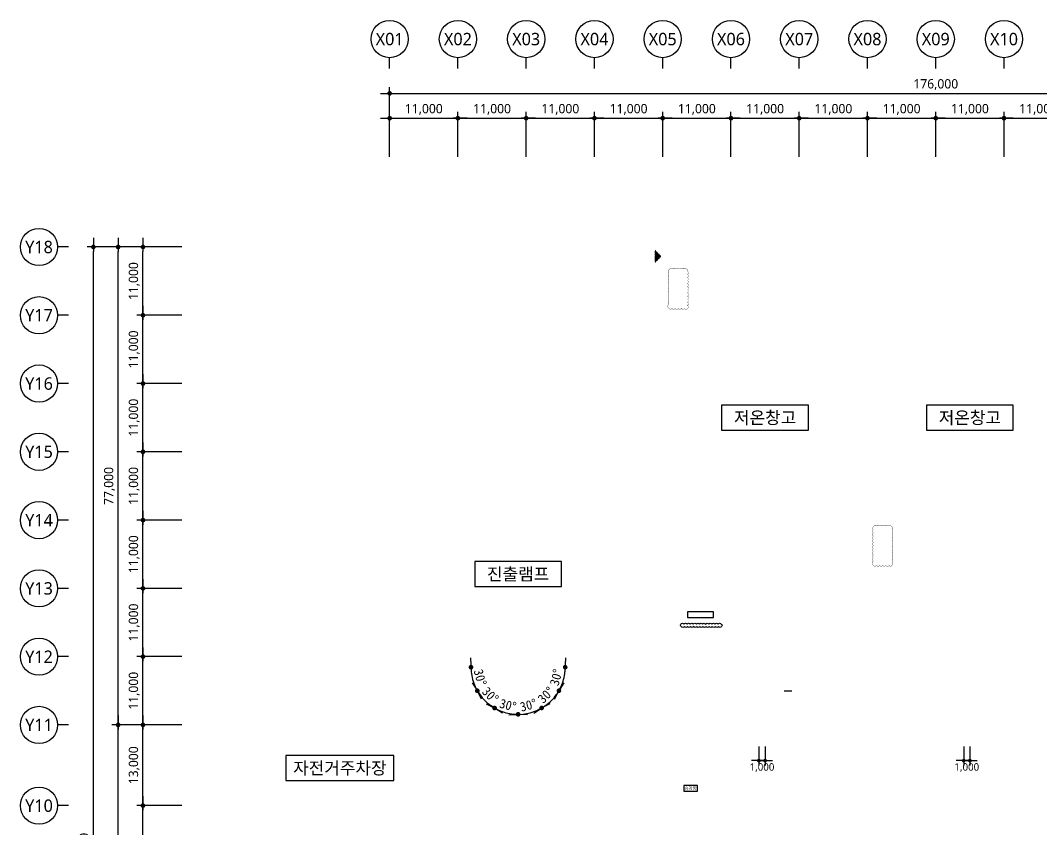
# Model space of a CAD drawing. Header units: millimetres. Extents: x 4003075 to 5615882, y 1445368 to 2591247.
# Drawn here: x 5263075 to 5427627, y 1847509 to 1977868 of the extents above; entities that cross this region are included whole.
import ezdxf
from ezdxf.enums import TextEntityAlignment as Align

# ---------------------------------------------------------------- set-up
doc = ezdxf.new("R2010")
doc.units = ezdxf.units.MM
doc.linetypes.add('DASHDOTX2', pattern=[2, 1, -0.5, 0, -0.5])
for name, color, linetype, lineweight in [('A-AXIS-BUBL', 7, 'Continuous', 25), ('A-DIMS', 7, 'Continuous', 25), ('A-MKXS-MAK2', 3, 'DASHDOTX2', 25), ('A-XXXX-TXT2', 3, 'Continuous', 25), ('REV-202205', 20, 'Continuous', 25)]:
    doc.layers.add(name, color=color, linetype=linetype, lineweight=lineweight)
doc.styles.add('HY울릉도L', font='')
doc.styles.add('XR-평면도$0$맑은 고딕', font='malgun.ttf')
doc.styles.add('돋움', font='')
doc.styles.add('맑은고딕', font='malgun.ttf')
doc.styles.get('HY울릉도L').set_extended_font_data('HYwulM')
doc.styles.get('돋움').set_extended_font_data('DotumChe')
doc.dimstyles.new('CDIM', dxfattribs={"dimtxt": 3, "dimasz": 1.5, "dimexe": 2, "dimexo": 1, "dimgap": 1, "dimtad": 1, "dimdec": 0, "dimrnd": 0.5, "dimzin": 0, "dimdsep": 32, "dimlunit": 6, "dimtxsty": 'HY울릉도L', "dimblk1": '_CIDOT', "dimblk2": '_CIDOT', "dimsah": 1, "dimcen": 5.5, "dimclrd": 2, "dimclre": 2, "dimclrt": 7, "dimadec": 0, "dimazin": 0, "dimtfac": 1, "dimtdec": 0, "dimtix": 1, "dimtmove": 2, "dimatfit": 1, "dimldrblk": '_CIDOT', "dimfxl": 1, "dimtolj": 1, "dimtzin": 0, "dimlwd": -1, "dimarcsym": 0})

# ---------------------------------------------------------------- blocks, each defined once
blk = doc.blocks.new('_CIDOT')
at = {"color": 0, "linetype": 'ByBlock'}
blk.add_line((2, 0), (-1, 0), dxfattribs=at)
at = {"color": 0, "linetype": 'ByBlock', "const_width": 0.5}
blk.add_lwpolyline([(-0.25, 0, 1), (0.25, 0, 1)], format="xyb", close=True, dxfattribs=at)
blk = doc.blocks.new('*D16')
at = {"layer": 'A-DIMS', "lineweight": -2, "transparency": 16777216}
for p, q in [((93193, 151121), (85943, 151121)), ((93193, 135121), (85943, 135121))]:
    blk.add_line(p, q, dxfattribs=at)
at = {"layer": 'A-DIMS', "transparency": 16777216}
blk.add_line((86943, 135871), (86943, 150371), dxfattribs=at)
at = {"layer": 'A-DIMS', "transparency": 16777216, "xscale": 750, "yscale": 750, "zscale": 750}
for p, rotation in [((86943, 151121), 90), ((86943, 135121), 270)]:
    blk.add_blockref('_CIDOT', p, dxfattribs=dict(at, rotation=rotation))
at = {"layer": 'A-DIMS', "color": 3, "transparency": 16777216, "insert": (85538, 143121), "char_height": 1500, "attachment_point": 5, "rotation": 90, "style": '맑은고딕'}
blk.add_mtext('\\A1;16,000', dxfattribs=at)
blk = doc.blocks.new('*D17')
at = {"layer": 'A-DIMS', "lineweight": -2, "transparency": 16777216}
for p, q in [((93193, 164121), (85943, 164121)), ((93193, 151121), (85943, 151121))]:
    blk.add_line(p, q, dxfattribs=at)
at = {"layer": 'A-DIMS', "transparency": 16777216}
blk.add_line((86943, 151871), (86943, 163371), dxfattribs=at)
at = {"layer": 'A-DIMS', "transparency": 16777216, "xscale": 750, "yscale": 750, "zscale": 750}
for p, rotation in [((86943, 164121), 90), ((86943, 151121), 270)]:
    blk.add_blockref('_CIDOT', p, dxfattribs=dict(at, rotation=rotation))
at = {"layer": 'A-DIMS', "color": 3, "transparency": 16777216, "insert": (85538, 157621), "char_height": 1500, "attachment_point": 5, "rotation": 90, "style": '맑은고딕'}
blk.add_mtext('\\A1;13,000', dxfattribs=at)
blk = doc.blocks.new('*D18')
at = {"layer": 'A-DIMS', "lineweight": -2, "transparency": 16777216}
for p, q in [((93193, 175121), (85943, 175121)), ((93193, 164121), (85943, 164121))]:
    blk.add_line(p, q, dxfattribs=at)
at = {"layer": 'A-DIMS', "transparency": 16777216}
blk.add_line((86943, 164871), (86943, 174371), dxfattribs=at)
at = {"layer": 'A-DIMS', "transparency": 16777216, "xscale": 750, "yscale": 750, "zscale": 750}
for p, rotation in [((86943, 175121), 90), ((86943, 164121), 270)]:
    blk.add_blockref('_CIDOT', p, dxfattribs=dict(at, rotation=rotation))
at = {"layer": 'A-DIMS', "color": 3, "transparency": 16777216, "insert": (85538, 169621), "char_height": 1500, "attachment_point": 5, "rotation": 90, "style": '맑은고딕'}
blk.add_mtext('\\A1;11,000', dxfattribs=at)
blk = doc.blocks.new('*D19')
at = {"layer": 'A-DIMS', "lineweight": -2, "transparency": 16777216}
for p, q in [((93193, 186121), (85943, 186121)), ((93193, 175121), (85943, 175121))]:
    blk.add_line(p, q, dxfattribs=at)
at = {"layer": 'A-DIMS', "transparency": 16777216}
blk.add_line((86943, 175871), (86943, 185371), dxfattribs=at)
at = {"layer": 'A-DIMS', "transparency": 16777216, "xscale": 750, "yscale": 750, "zscale": 750}
for p, rotation in [((86943, 186121), 90), ((86943, 175121), 270)]:
    blk.add_blockref('_CIDOT', p, dxfattribs=dict(at, rotation=rotation))
at = {"layer": 'A-DIMS', "color": 3, "transparency": 16777216, "insert": (85538, 180621), "char_height": 1500, "attachment_point": 5, "rotation": 90, "style": '맑은고딕'}
blk.add_mtext('\\A1;11,000', dxfattribs=at)
blk = doc.blocks.new('*D20')
at = {"layer": 'A-DIMS', "lineweight": -2, "transparency": 16777216}
for p, q in [((93193, 197121), (85943, 197121)), ((93193, 186121), (85943, 186121))]:
    blk.add_line(p, q, dxfattribs=at)
at = {"layer": 'A-DIMS', "transparency": 16777216}
blk.add_line((86943, 186871), (86943, 196371), dxfattribs=at)
at = {"layer": 'A-DIMS', "transparency": 16777216, "xscale": 750, "yscale": 750, "zscale": 750}
for p, rotation in [((86943, 197121), 90), ((86943, 186121), 270)]:
    blk.add_blockref('_CIDOT', p, dxfattribs=dict(at, rotation=rotation))
at = {"layer": 'A-DIMS', "color": 3, "transparency": 16777216, "insert": (85538, 191621), "char_height": 1500, "attachment_point": 5, "rotation": 90, "style": '맑은고딕'}
blk.add_mtext('\\A1;11,000', dxfattribs=at)
blk = doc.blocks.new('*D21')
at = {"layer": 'A-DIMS', "lineweight": -2, "transparency": 16777216}
for p, q in [((93193, 208121), (85943, 208121)), ((93193, 197121), (85943, 197121))]:
    blk.add_line(p, q, dxfattribs=at)
at = {"layer": 'A-DIMS', "transparency": 16777216}
blk.add_line((86943, 197871), (86943, 207371), dxfattribs=at)
at = {"layer": 'A-DIMS', "transparency": 16777216, "xscale": 750, "yscale": 750, "zscale": 750}
for p, rotation in [((86943, 208121), 90), ((86943, 197121), 270)]:
    blk.add_blockref('_CIDOT', p, dxfattribs=dict(at, rotation=rotation))
at = {"layer": 'A-DIMS', "color": 3, "transparency": 16777216, "insert": (85538, 202621), "char_height": 1500, "attachment_point": 5, "rotation": 90, "style": '맑은고딕'}
blk.add_mtext('\\A1;11,000', dxfattribs=at)
blk = doc.blocks.new('*D22')
at = {"layer": 'A-DIMS', "lineweight": -2, "transparency": 16777216}
for p, q in [((93193, 219121), (85943, 219121)), ((93193, 208121), (85943, 208121))]:
    blk.add_line(p, q, dxfattribs=at)
at = {"layer": 'A-DIMS', "transparency": 16777216}
blk.add_line((86943, 208871), (86943, 218371), dxfattribs=at)
at = {"layer": 'A-DIMS', "transparency": 16777216, "xscale": 750, "yscale": 750, "zscale": 750}
for p, rotation in [((86943, 219121), 90), ((86943, 208121), 270)]:
    blk.add_blockref('_CIDOT', p, dxfattribs=dict(at, rotation=rotation))
at = {"layer": 'A-DIMS', "color": 3, "transparency": 16777216, "insert": (85538, 213621), "char_height": 1500, "attachment_point": 5, "rotation": 90, "style": '맑은고딕'}
blk.add_mtext('\\A1;11,000', dxfattribs=at)
blk = doc.blocks.new('*D23')
at = {"layer": 'A-DIMS', "lineweight": -2, "transparency": 16777216}
for p, q in [((93193, 230121), (85943, 230121)), ((93193, 219121), (85943, 219121))]:
    blk.add_line(p, q, dxfattribs=at)
at = {"layer": 'A-DIMS', "transparency": 16777216}
blk.add_line((86943, 219871), (86943, 229371), dxfattribs=at)
at = {"layer": 'A-DIMS', "transparency": 16777216, "xscale": 750, "yscale": 750, "zscale": 750}
for p, rotation in [((86943, 230121), 90), ((86943, 219121), 270)]:
    blk.add_blockref('_CIDOT', p, dxfattribs=dict(at, rotation=rotation))
at = {"layer": 'A-DIMS', "color": 3, "transparency": 16777216, "insert": (85538, 224621), "char_height": 1500, "attachment_point": 5, "rotation": 90, "style": '맑은고딕'}
blk.add_mtext('\\A1;11,000', dxfattribs=at)
blk = doc.blocks.new('*D24')
at = {"layer": 'A-DIMS', "lineweight": -2, "transparency": 16777216}
for p, q in [((93193, 241121), (85943, 241121)), ((93193, 230121), (85943, 230121))]:
    blk.add_line(p, q, dxfattribs=at)
at = {"layer": 'A-DIMS', "transparency": 16777216}
blk.add_line((86943, 230871), (86943, 240371), dxfattribs=at)
at = {"layer": 'A-DIMS', "transparency": 16777216, "xscale": 750, "yscale": 750, "zscale": 750}
for p, rotation in [((86943, 241121), 90), ((86943, 230121), 270)]:
    blk.add_blockref('_CIDOT', p, dxfattribs=dict(at, rotation=rotation))
at = {"layer": 'A-DIMS', "color": 3, "transparency": 16777216, "insert": (85538, 235621), "char_height": 1500, "attachment_point": 5, "rotation": 90, "style": '맑은고딕'}
blk.add_mtext('\\A1;11,000', dxfattribs=at)
blk = doc.blocks.new('*D26')
at = {"layer": 'A-DIMS', "lineweight": -2, "transparency": 16777216}
for p, q in [((93193, 241121), (77943, 241121)), ((93193, 45121), (77943, 45121))]:
    blk.add_line(p, q, dxfattribs=at)
at = {"layer": 'A-DIMS', "transparency": 16777216}
blk.add_line((78943, 45871), (78943, 240371), dxfattribs=at)
at = {"layer": 'A-DIMS', "transparency": 16777216, "xscale": 750, "yscale": 750, "zscale": 750}
for p, rotation in [((78943, 241121), 90), ((78943, 45121), 270)]:
    blk.add_blockref('_CIDOT', p, dxfattribs=dict(at, rotation=rotation))
at = {"layer": 'A-DIMS', "color": 3, "transparency": 16777216, "insert": (77538, 143121), "char_height": 1500, "attachment_point": 5, "rotation": 90, "style": '맑은고딕'}
blk.add_mtext('\\A1;196,000', dxfattribs=at)
blk = doc.blocks.new('*D28')
at = {"layer": 'A-DIMS', "lineweight": -2, "transparency": 16777216}
for p, q in [((93193, 164121), (81943, 164121)), ((93193, 122121), (81943, 122121))]:
    blk.add_line(p, q, dxfattribs=at)
at = {"layer": 'A-DIMS', "transparency": 16777216}
blk.add_line((82943, 122871), (82943, 163371), dxfattribs=at)
at = {"layer": 'A-DIMS', "transparency": 16777216, "xscale": 750, "yscale": 750, "zscale": 750}
for p, rotation in [((82943, 164121), 90), ((82943, 122121), 270)]:
    blk.add_blockref('_CIDOT', p, dxfattribs=dict(at, rotation=rotation))
at = {"layer": 'A-DIMS', "color": 3, "transparency": 16777216, "insert": (81542, 143121), "char_height": 1500, "attachment_point": 5, "rotation": 90, "style": '맑은고딕'}
blk.add_mtext('\\A1;42,000', dxfattribs=at)
blk = doc.blocks.new('*D29')
at = {"layer": 'A-DIMS', "lineweight": -2, "transparency": 16777216}
for p, q in [((93193, 241121), (81943, 241121)), ((93193, 164121), (81943, 164121))]:
    blk.add_line(p, q, dxfattribs=at)
at = {"layer": 'A-DIMS', "transparency": 16777216}
blk.add_line((82943, 164871), (82943, 240371), dxfattribs=at)
at = {"layer": 'A-DIMS', "transparency": 16777216, "xscale": 750, "yscale": 750, "zscale": 750}
for p, rotation in [((82943, 241121), 90), ((82943, 164121), 270)]:
    blk.add_blockref('_CIDOT', p, dxfattribs=dict(at, rotation=rotation))
at = {"layer": 'A-DIMS', "color": 3, "transparency": 16777216, "insert": (81542, 202621), "char_height": 1500, "attachment_point": 5, "rotation": 90, "style": '맑은고딕'}
blk.add_mtext('\\A1;77,000', dxfattribs=at)
blk = doc.blocks.new('*D30')
at = {"layer": 'A-DIMS', "lineweight": -2, "transparency": 16777216}
for p, q in [((148693, 255621), (148693, 262871)), ((159693, 255621), (159693, 262871))]:
    blk.add_line(p, q, dxfattribs=at)
at = {"layer": 'A-DIMS', "transparency": 16777216}
blk.add_line((149443, 261871), (158943, 261871), dxfattribs=at)
at = {"layer": 'A-DIMS', "transparency": 16777216, "xscale": 750, "yscale": 750, "zscale": 750, "rotation": 180}
blk.add_blockref('_CIDOT', (148693, 261871), dxfattribs=at)
at = {"layer": 'A-DIMS', "transparency": 16777216, "xscale": 750, "yscale": 750, "zscale": 750}
blk.add_blockref('_CIDOT', (159693, 261871), dxfattribs=at)
at = {"layer": 'A-DIMS', "color": 3, "transparency": 16777216, "insert": (154193, 263275), "char_height": 1500, "attachment_point": 5, "style": '맑은고딕'}
blk.add_mtext('\\A1;11,000', dxfattribs=at)
blk = doc.blocks.new('*D31')
at = {"layer": 'A-DIMS', "lineweight": -2, "transparency": 16777216}
for p, q in [((159693, 255621), (159693, 262871)), ((170693, 255621), (170693, 262871))]:
    blk.add_line(p, q, dxfattribs=at)
at = {"layer": 'A-DIMS', "transparency": 16777216}
blk.add_line((160443, 261871), (169943, 261871), dxfattribs=at)
at = {"layer": 'A-DIMS', "transparency": 16777216, "xscale": 750, "yscale": 750, "zscale": 750, "rotation": 180}
blk.add_blockref('_CIDOT', (159693, 261871), dxfattribs=at)
at = {"layer": 'A-DIMS', "transparency": 16777216, "xscale": 750, "yscale": 750, "zscale": 750}
blk.add_blockref('_CIDOT', (170693, 261871), dxfattribs=at)
at = {"layer": 'A-DIMS', "color": 3, "transparency": 16777216, "insert": (165193, 263275), "char_height": 1500, "attachment_point": 5, "style": '맑은고딕'}
blk.add_mtext('\\A1;11,000', dxfattribs=at)
blk = doc.blocks.new('*D32')
at = {"layer": 'A-DIMS', "lineweight": -2, "transparency": 16777216}
for p, q in [((170693, 255621), (170693, 262871)), ((181693, 255621), (181693, 262871))]:
    blk.add_line(p, q, dxfattribs=at)
at = {"layer": 'A-DIMS', "transparency": 16777216}
blk.add_line((171443, 261871), (180943, 261871), dxfattribs=at)
at = {"layer": 'A-DIMS', "transparency": 16777216, "xscale": 750, "yscale": 750, "zscale": 750, "rotation": 180}
blk.add_blockref('_CIDOT', (170693, 261871), dxfattribs=at)
at = {"layer": 'A-DIMS', "transparency": 16777216, "xscale": 750, "yscale": 750, "zscale": 750}
blk.add_blockref('_CIDOT', (181693, 261871), dxfattribs=at)
at = {"layer": 'A-DIMS', "color": 3, "transparency": 16777216, "insert": (176193, 263275), "char_height": 1500, "attachment_point": 5, "style": '맑은고딕'}
blk.add_mtext('\\A1;11,000', dxfattribs=at)
blk = doc.blocks.new('*D33')
at = {"layer": 'A-DIMS', "lineweight": -2, "transparency": 16777216}
for p, q in [((181693, 255621), (181693, 262871)), ((192693, 255621), (192693, 262871))]:
    blk.add_line(p, q, dxfattribs=at)
at = {"layer": 'A-DIMS', "transparency": 16777216}
blk.add_line((182443, 261871), (191943, 261871), dxfattribs=at)
at = {"layer": 'A-DIMS', "transparency": 16777216, "xscale": 750, "yscale": 750, "zscale": 750, "rotation": 180}
blk.add_blockref('_CIDOT', (181693, 261871), dxfattribs=at)
at = {"layer": 'A-DIMS', "transparency": 16777216, "xscale": 750, "yscale": 750, "zscale": 750}
blk.add_blockref('_CIDOT', (192693, 261871), dxfattribs=at)
at = {"layer": 'A-DIMS', "color": 3, "transparency": 16777216, "insert": (187193, 263275), "char_height": 1500, "attachment_point": 5, "style": '맑은고딕'}
blk.add_mtext('\\A1;11,000', dxfattribs=at)
blk = doc.blocks.new('*D34')
at = {"layer": 'A-DIMS', "lineweight": -2, "transparency": 16777216}
for p, q in [((192693, 255621), (192693, 262871)), ((203693, 255621), (203693, 262871))]:
    blk.add_line(p, q, dxfattribs=at)
at = {"layer": 'A-DIMS', "transparency": 16777216}
blk.add_line((193443, 261871), (202943, 261871), dxfattribs=at)
at = {"layer": 'A-DIMS', "transparency": 16777216, "xscale": 750, "yscale": 750, "zscale": 750, "rotation": 180}
blk.add_blockref('_CIDOT', (192693, 261871), dxfattribs=at)
at = {"layer": 'A-DIMS', "transparency": 16777216, "xscale": 750, "yscale": 750, "zscale": 750}
blk.add_blockref('_CIDOT', (203693, 261871), dxfattribs=at)
at = {"layer": 'A-DIMS', "color": 3, "transparency": 16777216, "insert": (198193, 263275), "char_height": 1500, "attachment_point": 5, "style": '맑은고딕'}
blk.add_mtext('\\A1;11,000', dxfattribs=at)
blk = doc.blocks.new('*D35')
at = {"layer": 'A-DIMS', "lineweight": -2, "transparency": 16777216}
for p, q in [((203693, 255621), (203693, 262871)), ((214693, 255621), (214693, 262871))]:
    blk.add_line(p, q, dxfattribs=at)
at = {"layer": 'A-DIMS', "transparency": 16777216}
blk.add_line((204443, 261871), (213943, 261871), dxfattribs=at)
at = {"layer": 'A-DIMS', "transparency": 16777216, "xscale": 750, "yscale": 750, "zscale": 750, "rotation": 180}
blk.add_blockref('_CIDOT', (203693, 261871), dxfattribs=at)
at = {"layer": 'A-DIMS', "transparency": 16777216, "xscale": 750, "yscale": 750, "zscale": 750}
blk.add_blockref('_CIDOT', (214693, 261871), dxfattribs=at)
at = {"layer": 'A-DIMS', "color": 3, "transparency": 16777216, "insert": (209193, 263275), "char_height": 1500, "attachment_point": 5, "style": '맑은고딕'}
blk.add_mtext('\\A1;11,000', dxfattribs=at)
blk = doc.blocks.new('*D36')
at = {"layer": 'A-DIMS', "lineweight": -2, "transparency": 16777216}
for p, q in [((214693, 255621), (214693, 262871)), ((225693, 255621), (225693, 262871))]:
    blk.add_line(p, q, dxfattribs=at)
at = {"layer": 'A-DIMS', "transparency": 16777216}
blk.add_line((215443, 261871), (224943, 261871), dxfattribs=at)
at = {"layer": 'A-DIMS', "transparency": 16777216, "xscale": 750, "yscale": 750, "zscale": 750, "rotation": 180}
blk.add_blockref('_CIDOT', (214693, 261871), dxfattribs=at)
at = {"layer": 'A-DIMS', "transparency": 16777216, "xscale": 750, "yscale": 750, "zscale": 750}
blk.add_blockref('_CIDOT', (225693, 261871), dxfattribs=at)
at = {"layer": 'A-DIMS', "color": 3, "transparency": 16777216, "insert": (220193, 263275), "char_height": 1500, "attachment_point": 5, "style": '맑은고딕'}
blk.add_mtext('\\A1;11,000', dxfattribs=at)
blk = doc.blocks.new('*D37')
at = {"layer": 'A-DIMS', "lineweight": -2, "transparency": 16777216}
for p, q in [((225693, 255621), (225693, 262871)), ((236693, 255621), (236693, 262871))]:
    blk.add_line(p, q, dxfattribs=at)
at = {"layer": 'A-DIMS', "transparency": 16777216}
blk.add_line((226443, 261871), (235943, 261871), dxfattribs=at)
at = {"layer": 'A-DIMS', "transparency": 16777216, "xscale": 750, "yscale": 750, "zscale": 750, "rotation": 180}
blk.add_blockref('_CIDOT', (225693, 261871), dxfattribs=at)
at = {"layer": 'A-DIMS', "transparency": 16777216, "xscale": 750, "yscale": 750, "zscale": 750}
blk.add_blockref('_CIDOT', (236693, 261871), dxfattribs=at)
at = {"layer": 'A-DIMS', "color": 3, "transparency": 16777216, "insert": (231193, 263275), "char_height": 1500, "attachment_point": 5, "style": '맑은고딕'}
blk.add_mtext('\\A1;11,000', dxfattribs=at)
blk = doc.blocks.new('*D43')
at = {"layer": 'A-DIMS', "lineweight": -2, "transparency": 16777216}
for p, q in [((126693, 255621), (126693, 266871)), ((302693, 255621), (302693, 266871))]:
    blk.add_line(p, q, dxfattribs=at)
at = {"layer": 'A-DIMS', "transparency": 16777216}
blk.add_line((127443, 265871), (301943, 265871), dxfattribs=at)
at = {"layer": 'A-DIMS', "transparency": 16777216, "xscale": 750, "yscale": 750, "zscale": 750, "rotation": 180}
blk.add_blockref('_CIDOT', (126693, 265871), dxfattribs=at)
at = {"layer": 'A-DIMS', "transparency": 16777216, "xscale": 750, "yscale": 750, "zscale": 750}
blk.add_blockref('_CIDOT', (302693, 265871), dxfattribs=at)
at = {"layer": 'A-DIMS', "color": 3, "transparency": 16777216, "insert": (214693, 267275), "char_height": 1500, "attachment_point": 5, "style": '맑은고딕'}
blk.add_mtext('\\A1;176,000', dxfattribs=at)
blk = doc.blocks.new('*D45')
at = {"layer": 'A-DIMS', "lineweight": -2, "transparency": 16777216}
for p, q in [((126693, 255621), (126693, 262871)), ((137693, 255621), (137693, 262871))]:
    blk.add_line(p, q, dxfattribs=at)
at = {"layer": 'A-DIMS', "transparency": 16777216}
blk.add_line((127443, 261871), (136943, 261871), dxfattribs=at)
at = {"layer": 'A-DIMS', "transparency": 16777216, "xscale": 750, "yscale": 750, "zscale": 750, "rotation": 180}
blk.add_blockref('_CIDOT', (126693, 261871), dxfattribs=at)
at = {"layer": 'A-DIMS', "transparency": 16777216, "xscale": 750, "yscale": 750, "zscale": 750}
blk.add_blockref('_CIDOT', (137693, 261871), dxfattribs=at)
at = {"layer": 'A-DIMS', "color": 3, "transparency": 16777216, "insert": (132193, 263275), "char_height": 1500, "attachment_point": 5, "style": '맑은고딕'}
blk.add_mtext('\\A1;11,000', dxfattribs=at)
blk = doc.blocks.new('*D46')
at = {"layer": 'A-DIMS', "lineweight": -2, "transparency": 16777216}
for p, q in [((137693, 255621), (137693, 262871)), ((148693, 255621), (148693, 262871))]:
    blk.add_line(p, q, dxfattribs=at)
at = {"layer": 'A-DIMS', "transparency": 16777216}
blk.add_line((138443, 261871), (147943, 261871), dxfattribs=at)
at = {"layer": 'A-DIMS', "transparency": 16777216, "xscale": 750, "yscale": 750, "zscale": 750, "rotation": 180}
blk.add_blockref('_CIDOT', (137693, 261871), dxfattribs=at)
at = {"layer": 'A-DIMS', "transparency": 16777216, "xscale": 750, "yscale": 750, "zscale": 750}
blk.add_blockref('_CIDOT', (148693, 261871), dxfattribs=at)
at = {"layer": 'A-DIMS', "color": 3, "transparency": 16777216, "insert": (143193, 263275), "char_height": 1500, "attachment_point": 5, "style": '맑은고딕'}
blk.add_mtext('\\A1;11,000', dxfattribs=at)
blk = doc.blocks.new('글_자전거주차장')
at = {"layer": 'A-XXXX-TXT2', "color": 0}
blk.add_lwpolyline([(-8700, -2000), (8700, -2000), (8700, 2000), (-8700, 2000)], close=True, dxfattribs=at)
at = {"layer": 'A-XXXX-TXT2', "style": '맑은고딕'}
blk.add_text('자전거주차장', height=2000, dxfattribs=at).set_placement((0, 0), align=Align.MIDDLE_CENTER)
blk = doc.blocks.new('글_진출램프')
at = {"layer": 'A-XXXX-TXT2', "color": 0}
blk.add_lwpolyline([(-7000, -1997), (7000, -1997), (7000, 2003), (-7000, 2003)], close=True, dxfattribs=at)
at = {"layer": 'A-XXXX-TXT2', "style": '맑은고딕'}
blk.add_text('진출램프', height=2000, dxfattribs=at).set_placement((0, 3), align=Align.MIDDLE_CENTER)
blk = doc.blocks.new('글_승강장')
at = {"layer": 'A-XXXX-TXT2', "color": 0, "ltscale": 100}
blk.add_lwpolyline([(-1100, 450), (-1100, -450), (1100, -450), (1100, 450)], close=True, dxfattribs=at)
at = {"layer": 'A-XXXX-TXT2', "ltscale": 100, "style": 'XR-평면도$0$맑은 고딕'}
blk.add_text('승강장', height=500, dxfattribs=at).set_placement((0, 0), align=Align.MIDDLE_CENTER)
blk = doc.blocks.new('*D91')
at = {"layer": 'A-DIMS', "lineweight": -2, "transparency": 16777216}
for p, q in [((5382075, 1860916), (5382075, 1857817)), ((5383075, 1860916), (5383075, 1857817))]:
    blk.add_line(p, q, dxfattribs=at)
at = {"layer": 'A-DIMS', "transparency": 16777216}
for p, q in [((5381475, 1858617), (5380875, 1858617)), ((5383075, 1858617), (5382075, 1858617)), ((5383675, 1858617), (5384275, 1858617))]:
    blk.add_line(p, q, dxfattribs=at)
at = {"layer": 'A-DIMS', "transparency": 16777216, "xscale": 600, "yscale": 600, "zscale": 600}
blk.add_blockref('_CIDOT', (5382075, 1858617), dxfattribs=at)
at = {"layer": 'A-DIMS', "transparency": 16777216, "xscale": 600, "yscale": 600, "zscale": 600, "rotation": 180}
blk.add_blockref('_CIDOT', (5383075, 1858617), dxfattribs=at)
at = {"layer": 'A-DIMS', "color": 3, "transparency": 16777216, "insert": (5382575, 1857493), "char_height": 1200, "attachment_point": 5, "style": '맑은고딕'}
blk.add_mtext('\\A1;1,000', dxfattribs=at)
blk = doc.blocks.new('*D92')
at = {"layer": 'A-DIMS', "transparency": 16777216}
blk.add_arc((5343275, 1873668), 7587, 305.666, 324.334, dxfattribs=at)
at = {"layer": 'A-DIMS', "transparency": 16777216, "xscale": 750, "yscale": 750, "zscale": 750}
for p, rotation in [((5349846, 1869874), 57.16699755167726), ((5347069, 1867097), 212.8330024483247)]:
    blk.add_blockref('_CIDOT', p, dxfattribs=dict(at, rotation=rotation))
at = {"layer": 'A-DIMS', "color": 3, "transparency": 16777216, "insert": (5347755, 1869187), "char_height": 1500, "attachment_point": 5, "rotation": 45, "style": '돋움'}
blk.add_mtext('\\A1;30°', dxfattribs=at)
blk = doc.blocks.new('*D93')
at = {"layer": 'A-DIMS', "transparency": 16777216}
blk.add_arc((5343275, 1873668), 7587, 335.666, 354.334, dxfattribs=at)
at = {"layer": 'A-DIMS', "transparency": 16777216, "xscale": 750, "yscale": 750, "zscale": 750}
for p, rotation in [((5350862, 1873668), 87.16699788413507), ((5349846, 1869874), 242.833002115865)]:
    blk.add_blockref('_CIDOT', p, dxfattribs=dict(at, rotation=rotation))
at = {"layer": 'A-DIMS', "color": 3, "transparency": 16777216, "insert": (5349395, 1872028), "char_height": 1500, "attachment_point": 5, "rotation": 75, "style": '돋움'}
blk.add_mtext('\\A1;30°', dxfattribs=at)
blk = doc.blocks.new('*D96')
at = {"layer": 'A-DIMS', "transparency": 16777216}
blk.add_arc((5343275, 1873668), 7587, 275.666, 294.334, dxfattribs=at)
at = {"layer": 'A-DIMS', "transparency": 16777216, "xscale": 750, "yscale": 750, "zscale": 750}
for p, rotation in [((5347069, 1867097), 27.16699755167506), ((5343275, 1866080), 182.8330024483249)]:
    blk.add_blockref('_CIDOT', p, dxfattribs=dict(at, rotation=rotation))
at = {"layer": 'A-DIMS', "color": 3, "transparency": 16777216, "insert": (5344915, 1867547), "char_height": 1500, "attachment_point": 5, "rotation": 15, "style": '돋움'}
blk.add_mtext('\\A1;30°', dxfattribs=at)
blk = doc.blocks.new('*D97')
at = {"layer": 'A-DIMS', "transparency": 16777216}
blk.add_arc((5343275, 1873668), 7587, 215.666, 234.334, dxfattribs=at)
at = {"layer": 'A-DIMS', "transparency": 16777216, "xscale": 750, "yscale": 750, "zscale": 750}
for p, rotation in [((5336704, 1869874), 122.8330024483248), ((5339481, 1867097), 327.1669975516758)]:
    blk.add_blockref('_CIDOT', p, dxfattribs=dict(at, rotation=rotation))
at = {"layer": 'A-DIMS', "color": 3, "transparency": 16777216, "insert": (5338795, 1869187), "char_height": 1500, "attachment_point": 5, "rotation": 315, "style": '돋움'}
blk.add_mtext('\\A1;30°', dxfattribs=at)
blk = doc.blocks.new('*D98')
at = {"layer": 'A-DIMS', "transparency": 16777216}
blk.add_arc((5343275, 1873668), 7587, 185.666, 204.334, dxfattribs=at)
at = {"layer": 'A-DIMS', "transparency": 16777216, "xscale": 750, "yscale": 750, "zscale": 750}
for p, rotation in [((5335688, 1873668), 92.83300211586602), ((5336704, 1869874), 297.1669978841348)]:
    blk.add_blockref('_CIDOT', p, dxfattribs=dict(at, rotation=rotation))
at = {"layer": 'A-DIMS', "color": 3, "transparency": 16777216, "insert": (5337155, 1872028), "char_height": 1500, "attachment_point": 5, "rotation": 285, "style": '돋움'}
blk.add_mtext('\\A1;30°', dxfattribs=at)
blk = doc.blocks.new('*D99')
at = {"layer": 'A-DIMS', "transparency": 16777216}
blk.add_arc((5343275, 1873668), 7587, 245.666, 264.334, dxfattribs=at)
at = {"layer": 'A-DIMS', "transparency": 16777216, "xscale": 750, "yscale": 750, "zscale": 750}
for p, rotation in [((5339481, 1867097), 152.8330024483257), ((5343275, 1866080), 357.1669975516745)]:
    blk.add_blockref('_CIDOT', p, dxfattribs=dict(at, rotation=rotation))
at = {"layer": 'A-DIMS', "color": 3, "transparency": 16777216, "insert": (5341635, 1867547), "char_height": 1500, "attachment_point": 5, "rotation": 345, "style": '돋움'}
blk.add_mtext('\\A1;30°', dxfattribs=at)
blk = doc.blocks.new('글_저온창고')
at = {"layer": 'A-XXXX-TXT2', "color": 0}
blk.add_lwpolyline([(-7000, -2000), (7000, -2000), (7000, 2000), (-7000, 2000)], close=True, dxfattribs=at)
at = {"layer": 'A-XXXX-TXT2', "style": '맑은고딕'}
blk.add_text('저온창고', height=2000, dxfattribs=at).set_placement((0, 0), align=Align.MIDDLE_CENTER)
blk = doc.blocks.new('*D121')
at = {"layer": 'A-DIMS', "lineweight": -2, "transparency": 16777216}
for p, q in [((5415075, 1860916), (5415075, 1857817)), ((5416075, 1860916), (5416075, 1857817))]:
    blk.add_line(p, q, dxfattribs=at)
at = {"layer": 'A-DIMS', "transparency": 16777216}
for p, q in [((5414475, 1858617), (5413875, 1858617)), ((5416075, 1858617), (5415075, 1858617)), ((5416675, 1858617), (5417275, 1858617))]:
    blk.add_line(p, q, dxfattribs=at)
at = {"layer": 'A-DIMS', "transparency": 16777216, "xscale": 600, "yscale": 600, "zscale": 600}
blk.add_blockref('_CIDOT', (5415075, 1858617), dxfattribs=at)
at = {"layer": 'A-DIMS', "transparency": 16777216, "xscale": 600, "yscale": 600, "zscale": 600, "rotation": 180}
blk.add_blockref('_CIDOT', (5416075, 1858617), dxfattribs=at)
at = {"layer": 'A-DIMS', "color": 3, "transparency": 16777216, "insert": (5415575, 1857493), "char_height": 1200, "attachment_point": 5, "style": '맑은고딕'}
blk.add_mtext('\\A1;1,000', dxfattribs=at)
blk = doc.blocks.new('DIM(210222)')
for p, q in [((126693, 269870.6), (126693, 271620.6)), ((137693, 269870.6), (137693, 271620.6)), ((148693, 269870.6), (148693, 271620.6)), ((159693, 269870.6), (159693, 271620.6)), ((170693, 269870.6), (170693, 271620.6)), ((181693, 269870.6), (181693, 271620.6)), ((192693, 269870.6), (192693, 271620.6)), ((203693, 269870.6), (203693, 271620.6)), ((214693, 269870.6), (214693, 271620.6)), ((225693, 269870.6), (225693, 271620.6)), ((74943, 241120.6), (73193, 241120.6)), ((74943, 230120.6), (73193, 230120.6)), ((74943, 219120.6), (73193, 219120.6)), ((74943, 208120.6), (73193, 208120.6)), ((74943, 197120.6), (73193, 197120.6)), ((74943, 186120.6), (73193, 186120.6)), ((74943, 175120.6), (73193, 175120.6)), ((74943, 164120.6), (73193, 164120.6)), ((74943, 151120.6), (73193, 151120.6))]:
    blk.add_line(p, q)
at = {"layer": 'A-AXIS-BUBL', "ltscale": 0.2}
for centre in [(126693, 274620.6), (137693, 274620.6), (148693, 274620.6), (159693, 274620.6), (170693, 274620.6), (181693, 274620.6), (192693, 274620.6), (203693, 274620.6), (214693, 274620.6), (225693, 274620.6), (70193, 241120.6), (70193, 230120.6), (70193, 219120.6), (70193, 208120.6), (70193, 197120.6), (70193, 186120.6), (70193, 175120.6), (70193, 164120.6), (70193, 151120.6)]:
    blk.add_circle(centre, 3000, dxfattribs=at)
at = {"layer": 'A-XXXX-TXT2', "ltscale": 0.2, "style": '맑은고딕'}
for s, p in [('X01', (126693, 274620.6)), ('X02', (137693, 274620.6)), ('X03', (148693, 274620.6)), ('X04', (159693, 274620.6)), ('X05', (170693, 274620.6)), ('X06', (181693, 274620.6)), ('X07', (192693, 274620.6)), ('X08', (203693, 274620.6)), ('X09', (214693, 274620.6)), ('X10', (225693, 274620.6)), ('Y18', (70193, 241120.6)), ('Y17', (70193, 230120.6)), ('Y16', (70193, 219120.6)), ('Y15', (70193, 208120.6)), ('Y14', (70193, 197120.6)), ('Y13', (70193, 186120.6)), ('Y12', (70193, 175120.6)), ('Y11', (70193, 164120.6)), ('Y10', (70193, 151120.6))]:
    blk.add_text(s, height=2000, dxfattribs=at).set_placement(p, align=Align.MIDDLE)
at = {"layer": 'A-DIMS'}
for p1, p2, distance, picture, middle in [((126693, 255120.6), (302693, 255120.6), 10750, '*D43', (214693, 267275.5)), ((126693, 255120.6), (137693, 255120.6), 6750, '*D45', (132193, 263275.5)), ((137693, 255120.6), (148693, 255120.6), 6750, '*D46', (143193, 263275.5)), ((148693, 255120.6), (159693, 255120.6), 6750, '*D30', (154193, 263275.5)), ((159693, 255120.6), (170693, 255120.6), 6750, '*D31', (165193, 263275.5)), ((170693, 255120.6), (181693, 255120.6), 6750, '*D32', (176193, 263275.5)), ((181693, 255120.6), (192693, 255120.6), 6750, '*D33', (187193, 263275.5)), ((192693, 255120.6), (203693, 255120.6), 6750, '*D34', (198193, 263275.5)), ((203693, 255120.6), (214693, 255120.6), 6750, '*D35', (209193, 263275.5)), ((214693, 255120.6), (225693, 255120.6), 6750, '*D36', (220193, 263275.5)), ((225693, 255120.6), (236693, 255120.6), 6750, '*D37', (231193, 263275.5)), ((93693, 45120.6), (93693, 241120.6), 14750, '*D26', (77538.1, 143120.6)), ((93693, 164120.6), (93693, 241120.6), 10750, '*D29', (81542.2, 202620.6)), ((93693, 230120.6), (93693, 241120.6), 6750, '*D24', (85538.1, 235620.6)), ((93693, 219120.6), (93693, 230120.6), 6750, '*D23', (85538.1, 224620.6)), ((93693, 208120.6), (93693, 219120.6), 6750, '*D22', (85538.1, 213620.6)), ((93693, 197120.6), (93693, 208120.6), 6750, '*D21', (85538.1, 202620.6)), ((93693, 186120.6), (93693, 197120.6), 6750, '*D20', (85538.1, 191620.6)), ((93693, 175120.6), (93693, 186120.6), 6750, '*D19', (85538.1, 180620.6)), ((93693, 164120.6), (93693, 175120.6), 6750, '*D18', (85538.1, 169620.6)), ((93693, 122120.6), (93693, 164120.6), 10750, '*D28', (81542.2, 143120.6)), ((93693, 151120.6), (93693, 164120.6), 6750, '*D17', (85538.1, 157620.6)), ((93693, 135120.6), (93693, 151120.6), 6750, '*D16', (85538.1, 143120.6))]:
    dim = blk.add_aligned_dim(p1=p1, p2=p2, distance=distance, dimstyle='CDIM', override={"dimscale": 500, "dimtxsty": '맑은고딕', "dimclrd": 256, "dimclre": 256, "dimclrt": 3}, dxfattribs=at)
    dim.commit()
    dim.dimension.update_dxf_attribs({"geometry": picture, "text_midpoint": middle})

msp = doc.modelspace()

# ---------------------------------------------------------------- hatches: boundary and pattern name
h = msp.add_hatch(color=240)
h.dxf.hatch_style = 1
h.paths.add_polyline_path([(5365376, 1938987.8), (5366255.8, 1939867.6), (5365376, 1940747.3)])

# ---------------------------------------------------------------- linework, layer by layer
msp.add_line((5386136.5, 1869860.3), (5387361.5, 1869860.3))
at = {"layer": 'A-MKXS-MAK2', "color": 240}
msp.add_lwpolyline([(5365376, 1938987.8), (5366255.8, 1939867.6), (5365376, 1940747.3)], close=True, dxfattribs=at)
at = {"layer": 'A-XXXX-TXT2', "color": 0, "ltscale": 100}
msp.add_lwpolyline([(5370575, 1882567.6), (5370575, 1881667.6), (5374775, 1881667.6), (5374775, 1882567.6)], close=True, dxfattribs=at)
at = {"layer": 'REV-202205', "const_width": 50}
for points in [[(5367575, 1931467.6, 0.52056705), (5368075, 1931467.6, 0.52056705), (5368575, 1931467.6, 0.52056705), (5369075, 1931467.6, 0.52056705), (5369575, 1931467.6, 0.52056705), (5370075, 1931467.6, 0.52056705), (5370575, 1931467.6, 0.52056705), (5370575, 1931967.6, 0.52056705), (5370575, 1932467.6, 0.52056705), (5370575, 1932967.6, 0.52056705), (5370575, 1933467.6, 0.52056705), (5370575, 1933967.6, 0.52056705), (5370575, 1934467.6, 0.52056705), (5370575, 1934967.6, 0.52056705), (5370575, 1935467.6, 0.52056705), (5370575, 1935967.6, 0.52056705), (5370575, 1936467.6, 0.52056705), (5370575, 1936967.6, 0.52056705), (5370575, 1937467.6, 0.52056705), (5370425, 1937817.6, 0.52056705), (5369925, 1937817.6, 0.52056705), (5369425, 1937817.6, 0.52056705), (5368925, 1937817.6, 0.52056705), (5368425, 1937817.6, 0.52056705), (5367925, 1937817.6, 0.52056705), (5367575, 1937667.6, 0.52056705), (5367575, 1937167.6, 0.52056705), (5367575, 1936667.6, 0.52056705), (5367575, 1936167.6, 0.52056705), (5367575, 1935667.6, 0.52056705), (5367575, 1935167.6, 0.52056705), (5367575, 1934667.6, 0.52056705), (5367575, 1934167.6, 0.52056705), (5367575, 1933667.6, 0.52056705), (5367575, 1933167.6, 0.52056705), (5367575, 1932667.6, 0.52056705), (5367575, 1932167.6, 0.52056705)], [(5400525, 1890067.6, 0.52056705), (5401025, 1890067.6, 0.52056705), (5401525, 1890067.6, 0.52056705), (5402025, 1890067.6, 0.52056705), (5402525, 1890067.6, 0.52056705), (5403025, 1890067.6, 0.52056705), (5403525, 1890067.6, 0.52056705), (5403525, 1890567.6, 0.52056705), (5403525, 1891067.6, 0.52056705), (5403525, 1891567.6, 0.52056705), (5403525, 1892067.6, 0.52056705), (5403525, 1892567.6, 0.52056705), (5403525, 1893067.6, 0.52056705), (5403525, 1893567.6, 0.52056705), (5403525, 1894067.6, 0.52056705), (5403525, 1894567.6, 0.52056705), (5403525, 1895067.6, 0.52056705), (5403525, 1895567.6, 0.52056705), (5403525, 1896067.6, 0.52056705), (5403375, 1896417.6, 0.52056705), (5402875, 1896417.6, 0.52056705), (5402375, 1896417.6, 0.52056705), (5401875, 1896417.6, 0.52056705), (5401375, 1896417.6, 0.52056705), (5400875, 1896417.6, 0.52056705), (5400525, 1896267.6, 0.52056705), (5400525, 1895767.6, 0.52056705), (5400525, 1895267.6, 0.52056705), (5400525, 1894767.6, 0.52056705), (5400525, 1894267.6, 0.52056705), (5400525, 1893767.6, 0.52056705), (5400525, 1893267.6, 0.52056705), (5400525, 1892767.6, 0.52056705), (5400525, 1892267.6, 0.52056705), (5400525, 1891767.6, 0.52056705), (5400525, 1891267.6, 0.52056705), (5400525, 1890767.6, 0.52056705)]]:
    msp.add_lwpolyline(points, format="xyb", close=True, dxfattribs=at)
at = {"layer": 'REV-202205'}
msp.add_lwpolyline([(5376064.7, 1880213.5, -0.52056705), (5375564.7, 1880213.5, -0.52056705), (5375064.7, 1880213.5, -0.52056705), (5374564.7, 1880213.5, -0.52056705), (5374064.7, 1880213.5, -0.52056705), (5373564.7, 1880213.5, -0.52056705), (5373064.7, 1880213.5, -0.52056705), (5372564.7, 1880213.5, -0.52056705), (5372064.7, 1880213.5, -0.52056705), (5371564.7, 1880213.5, -0.52056705), (5371064.7, 1880213.5, -0.52056705), (5370564.7, 1880213.5, -0.52056705), (5370064.7, 1880213.5, -0.52056705), (5369564.7, 1880213.5, -0.52056705), (5369499.2, 1880608.2, -0.52056705), (5369999.2, 1880608.2, -0.52056705), (5370499.2, 1880608.2, -0.52056705), (5370999.2, 1880608.2, -0.52056705), (5371499.2, 1880608.2, -0.52056705), (5371999.2, 1880608.2, -0.52056705), (5372499.2, 1880608.2, -0.52056705), (5372999.2, 1880608.2, -0.52056705), (5373499.2, 1880608.2, -0.52056705), (5373999.2, 1880608.2, -0.52056705), (5374499.2, 1880608.2, -0.52056705), (5374999.2, 1880608.2, -0.52056705), (5375499.2, 1880608.2, -0.52056705), (5375999.2, 1880608.2, -0.52056705)], format="xyb", close=True, dxfattribs=at)

# ---------------------------------------------------------------- block references
for name, p in [('DIM(210222)', (5195882, 1700247)), ('글_저온창고', (5383075, 1913867.6)), ('글_저온창고', (5416075, 1913867.6)), ('글_진출램프', (5343275, 1888667.6)), ('글_자전거주차장', (5314546.7, 1857416.4)), ('글_승강장', (5371074.6, 1854157.3))]:
    msp.add_blockref(name, p)

# ---------------------------------------------------------------- dimensions: what is measured, and where the dimension line sits
at = {"layer": 'A-DIMS'}
for base, line1, line2, picture, middle in [((5350404.7, 1871072.6), ((5317575, 1873667.6), (5368975, 1873667.6)), ((5343275, 1873667.6), (5365531.9, 1860817.6)), '*D93', (5349395.4, 1872027.6)), ((5335803.1, 1872350.1), ((5368975, 1873667.6), (5317575, 1873667.6)), ((5343275, 1873667.6), (5321018.2, 1860817.6)), '*D98', (5337154.7, 1872027.6)), ((5337462.9, 1868790.6), ((5343275, 1873667.6), (5321018.2, 1860817.6)), ((5343275, 1873667.6), (5330425, 1851410.7)), '*D97', (5338794.6, 1869187.2)), ((5340680, 1866537.9), ((5343275, 1873667.6), (5330425, 1851410.7)), ((5343275, 1873667.6), (5343275, 1847967.6)), '*D99', (5341635.1, 1867547.2)), ((5344592.5, 1866195.6), ((5343275, 1873667.6), (5356125, 1851410.7)), ((5343275, 1873667.6), (5343275, 1847967.6)), '*D96', (5344915, 1867547.2)), ((5348152, 1867855.4), ((5343275, 1873667.6), (5365531.9, 1860817.6)), ((5343275, 1873667.6), (5356125, 1851410.7)), '*D92', (5347755.4, 1869187.2))]:
    dim = msp.add_angular_dim_2l(base=base, line1=line1, line2=line2, dimstyle='CDIM', override={"dimscale": 500, "dimtxsty": '돋움', "dimclrd": 256, "dimclre": 256, "dimclrt": 3}, dxfattribs=at)
    dim.commit()
    dim.dimension.update_dxf_attribs({"geometry": picture, "text_midpoint": middle})
for base, p1, p2, picture, middle in [((5382075, 1858616.6), (5383075, 1861316.4), (5382075, 1861316.4), '*D91', (5382575, 1857492.7)), ((5415075, 1858616.6), (5416075, 1861316.4), (5415075, 1861316.4), '*D121', (5415575, 1857492.7))]:
    dim = msp.add_linear_dim(base=base, p1=p1, p2=p2, angle=180, dimstyle='CDIM', override={"dimscale": 400, "dimtad": 4, "dimtxsty": '맑은고딕', "dimclrd": 256, "dimclre": 256, "dimclrt": 3}, dxfattribs=at)
    dim.commit()
    dim.dimension.update_dxf_attribs({"geometry": picture, "text_midpoint": middle})

doc.saveas('drawing.dxf')
